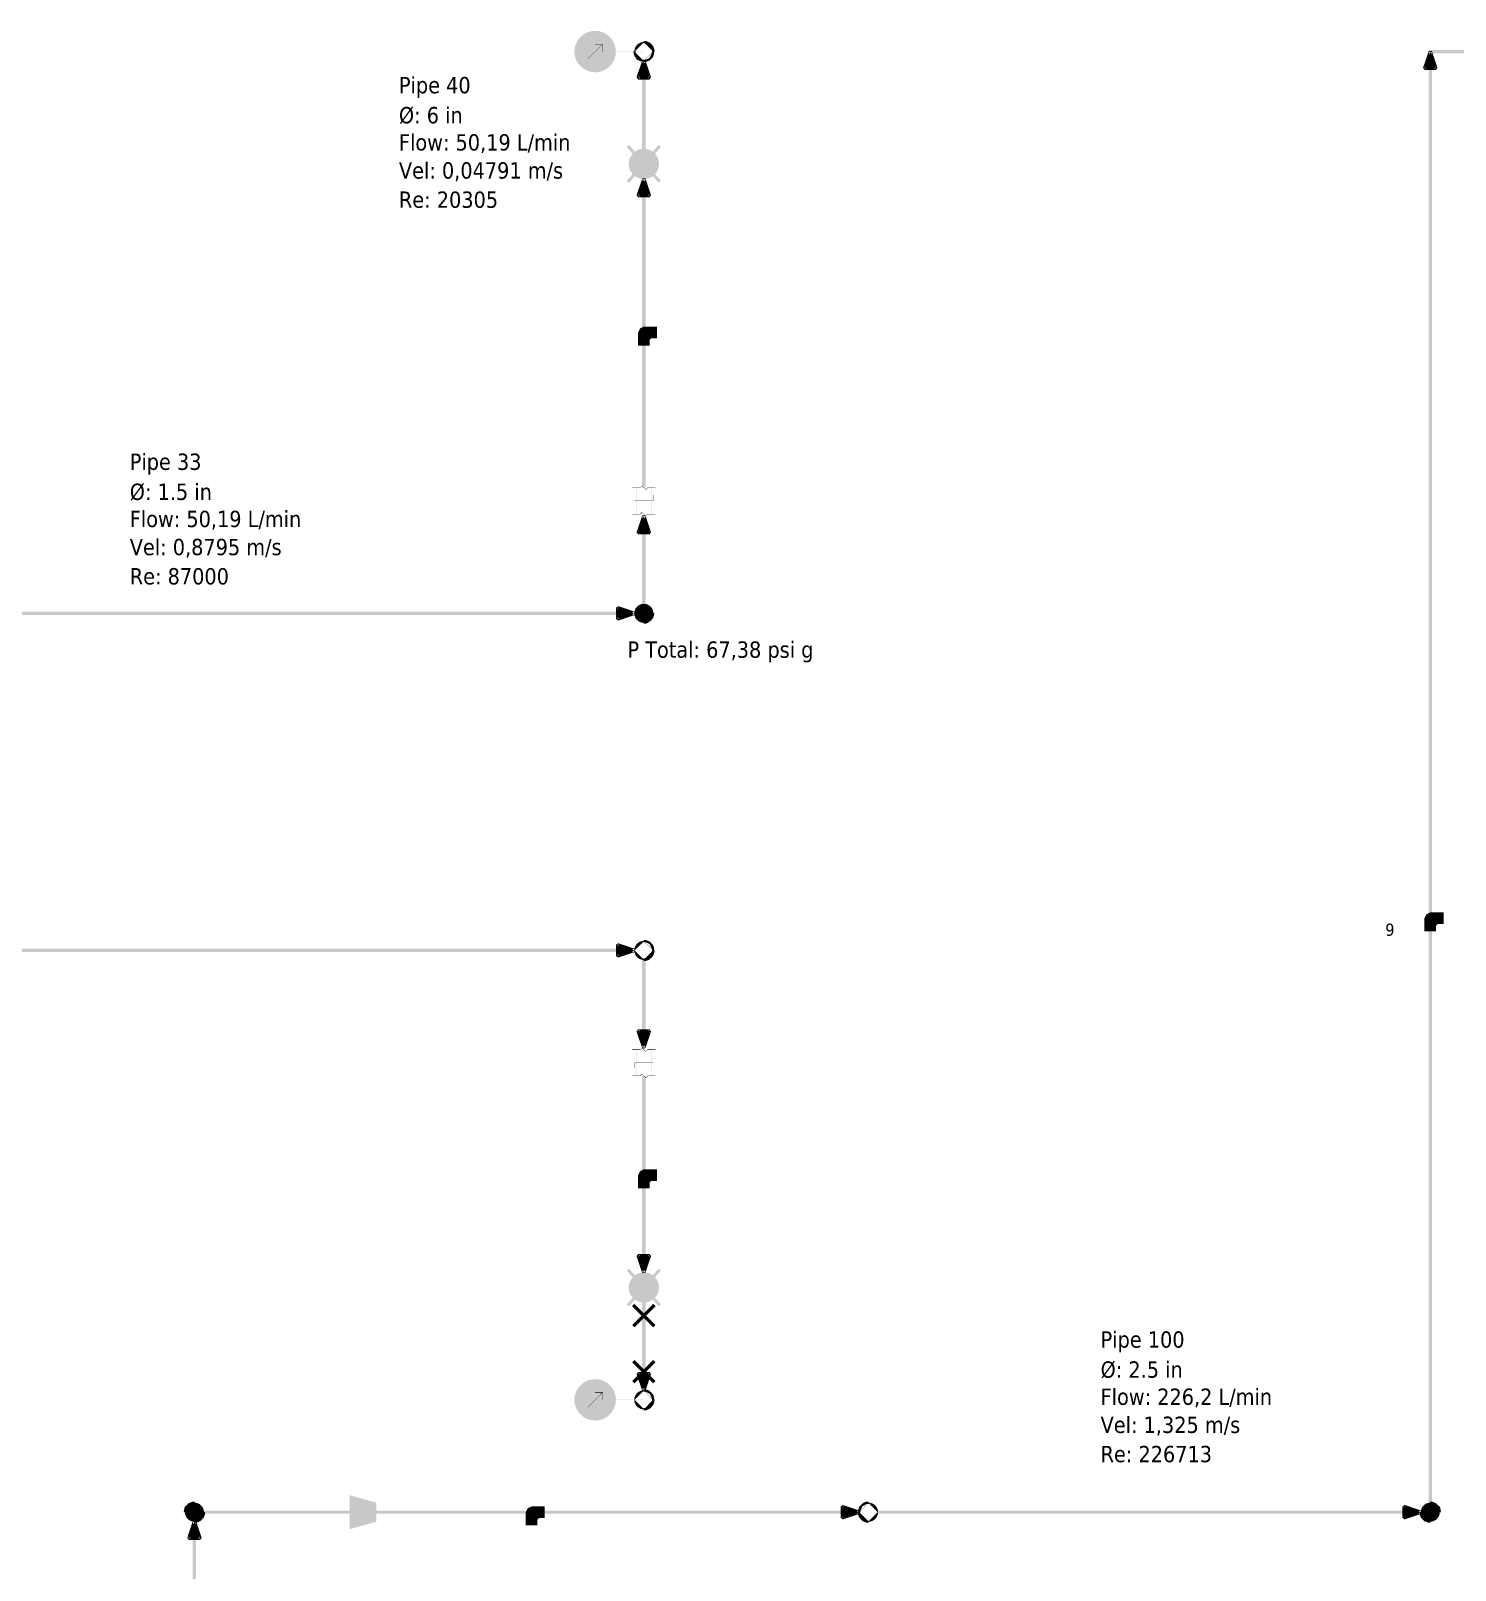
# Model space of a CAD drawing. Header units: inches. Extents: x 0.44 to 8.19, y 2.8 to 6.21.
# Drawn here: x 4.446 to 5.155, y 5.268 to 6.034 of the extents above; entities that cross this region are included whole.
import ezdxf

# ---------------------------------------------------------------- set-up
doc = ezdxf.new("R2010")
doc.units = ezdxf.units.IN
doc.header["$MEASUREMENT"] = 0
for name, color, linetype in [('PDF2_Geometry', 7, 'Continuous'), ('PDF2_Solid Fills', 7, 'Continuous'), ('PDF2_Text', 7, 'Continuous')]:
    doc.layers.add(name, color=color, linetype=linetype)
doc.styles.add('PDF Tahoma', font='tahoma.ttf')

msp = doc.modelspace()

# ---------------------------------------------------------------- hatches: boundary and pattern name
at = {"layer": 'PDF2_Solid Fills', "transparency": 33554687}
h = msp.add_hatch(color=256, dxfattribs=at)
h.paths.add_polyline_path([(4.73693, 6.02354, 0.415934), (4.72678, 6.03375)], flags=0)
h.paths.add_polyline_path([(4.72678, 6.03375, 0.415081), (4.71658, 6.02354)], flags=0)
h.paths.add_polyline_path([(4.71658, 6.02354, 0.413931), (4.72678, 6.0134)], flags=0)
h.paths.add_polyline_path([(4.72678, 6.0134, 0.414793), (4.73693, 6.02354)], flags=0)
h.paths.add_polyline_path([(4.72678, 6.01324, 0.414422), (4.73708, 6.02354)], flags=0)
h.paths.add_polyline_path([(4.71642, 6.02354, 0.413306), (4.72678, 6.01324)], flags=0)
h.paths.add_polyline_path([(4.72678, 6.0339, 0.412198), (4.71642, 6.02354)], flags=0)
h.paths.add_polyline_path([(4.73708, 6.02354, 0.413303), (4.72678, 6.0339)], flags=0)
at = {"layer": 'PDF2_Solid Fills', "true_color": 0xffffff, "transparency": 33554687}
for points in [[(4.73703, 6.02354, 0.41435), (4.72678, 6.03381), (4.72678, 6.03381, 0.416379), (4.71653, 6.02354), (4.71653, 6.02354, 0.414637), (4.72678, 6.01329), (4.72678, 6.01329, 0.412604)], [(4.73703, 5.35238, 0.4126), (4.72678, 5.36262), (4.72678, 5.36262, 0.414633), (4.71653, 5.35238), (4.71653, 5.35238, 0.416667), (4.72678, 5.34212), (4.72678, 5.34212, 0.414637)]]:
    msp.add_hatch(color=7, dxfattribs=at).paths.add_polyline_path(points)
at = {"layer": 'PDF2_Solid Fills', "transparency": 33554687}
for color, points in [(256, [(4.73058, 6.02724), (4.72308, 6.01981), (4.72304, 6.01969), (4.72293, 6.01986), (4.73042, 6.02735), (4.73053, 6.0274), (4.73063, 6.02729)]), (256, [(4.73053, 6.02724), (4.72667, 6.02724), (4.72667, 6.0274), (4.73058, 6.0274), (4.73058, 6.02724)]), (256, [(4.73042, 6.02354), (4.73042, 6.0274), (4.73058, 6.0274), (4.73058, 6.02349), (4.73042, 6.02349)]), (256, [(4.75103, 6.02349), (4.736, 6.02349), (4.736, 6.02365), (4.75108, 6.02365), (4.75108, 6.02349)]), (256, [(4.74539, 5.80642), (4.74735, 5.80642), (4.74735, 5.80626), (4.74533, 5.80626), (4.74533, 5.80642)]), (256, [(4.74914, 5.80626), (4.74718, 5.80626), (4.74718, 5.80642), (4.74924, 5.80642), (4.74924, 5.80626)]), (256, [(4.74735, 5.80638), (4.74735, 5.79324), (4.74718, 5.79324), (4.74718, 5.80642), (4.74735, 5.80642)]), (256, [(4.75011, 5.80724), (4.74914, 5.80626), (4.74903, 5.80638), (4.75006, 5.8074), (4.75022, 5.80729)]), (256, [(4.7519, 5.80533), (4.74994, 5.80729), (4.75006, 5.8074), (4.75011, 5.80735), (4.75201, 5.8055), (4.75206, 5.80544), (4.75196, 5.80528)]), (256, [(4.75293, 5.80632), (4.75201, 5.80533), (4.75196, 5.80528), (4.75185, 5.80544), (4.75288, 5.80647), (4.75299, 5.80638)]), (256, [(4.75472, 5.80626), (4.75276, 5.80626), (4.75276, 5.80642), (4.75483, 5.80642), (4.75483, 5.80626)]), (256, [(4.75467, 5.79329), (4.75467, 5.80642), (4.75483, 5.80642), (4.75483, 5.79324), (4.75467, 5.79324)]), (256, [(4.75472, 5.80642), (4.75667, 5.80642), (4.75667, 5.80626), (4.75467, 5.80626), (4.75467, 5.80642)]), (256, [(4.75558, 5.79981), (4.75558, 5.80274), (4.75575, 5.80274), (4.75575, 5.79975), (4.75558, 5.79975)]), (256, [(4.75564, 5.79975), (4.74625, 5.79975), (4.74625, 5.79992), (4.75575, 5.79992), (4.75575, 5.79975)]), (256, [(4.74908, 5.79335), (4.75, 5.79428), (4.75006, 5.79438), (4.75022, 5.79422), (4.75011, 5.79417), (4.74914, 5.79318), (4.74903, 5.79329)]), (256, [(4.75011, 5.79428), (4.75201, 5.79243), (4.75206, 5.79237), (4.75196, 5.79226), (4.7519, 5.79232), (4.75, 5.79417), (4.74994, 5.79422), (4.75006, 5.79438)]), (256, [(4.74539, 5.7934), (4.74735, 5.7934), (4.74735, 5.79324), (4.74533, 5.79324), (4.74533, 5.7934)]), (256, [(4.74729, 5.7934), (4.74924, 5.7934), (4.74924, 5.79324), (4.74718, 5.79324), (4.74718, 5.7934)]), (256, [(4.7519, 5.79243), (4.75288, 5.7934), (4.75299, 5.79329), (4.75196, 5.79226), (4.75185, 5.79237)]), (256, [(4.75288, 5.7934), (4.75483, 5.7934), (4.75483, 5.79324), (4.75276, 5.79324), (4.75276, 5.7934)]), (256, [(4.75472, 5.7934), (4.75667, 5.7934), (4.75667, 5.79324), (4.75467, 5.79324), (4.75467, 5.7934)]), (256, [(4.75564, 5.74392, 0.415028), (4.75103, 5.74854), (4.75103, 5.74854, 0.415922), (4.74636, 5.74392), (4.74636, 5.74392, 0.418048), (4.75103, 5.73926), (4.75103, 5.73926, 0.417143)]), (3, [(4.30821, 5.57693), (4.73876, 5.57693), (4.73876, 5.57525), (4.30735, 5.57525), (4.30735, 5.57693)]), (3, [(4.75185, 5.57146), (4.75185, 5.53515), (4.75017, 5.53515), (4.75017, 5.57226), (4.75185, 5.57226)]), (256, [(4.74729, 5.52658), (4.74533, 5.52658), (4.74533, 5.52681), (4.74735, 5.52681), (4.74735, 5.52658)]), (256, [(4.74914, 5.52658), (4.74718, 5.52658), (4.74718, 5.52681), (4.74924, 5.52681), (4.74924, 5.52658)]), (256, [(4.74735, 5.52669), (4.74735, 5.51357), (4.74718, 5.51357), (4.74718, 5.52681), (4.74735, 5.52681)]), (256, [(4.75011, 5.52756), (4.74914, 5.52658), (4.74903, 5.52669), (4.75006, 5.52772), (4.75022, 5.52761)]), (256, [(4.7519, 5.52572), (4.75, 5.52756), (4.74994, 5.52761), (4.75006, 5.52772), (4.75011, 5.52767), (4.75201, 5.52582), (4.75206, 5.52576), (4.75196, 5.52567)]), (256, [(4.75293, 5.52664), (4.75196, 5.52567), (4.75185, 5.52576), (4.75288, 5.52681), (4.75299, 5.52669)]), (256, [(4.75472, 5.52658), (4.75276, 5.52658), (4.75276, 5.52681), (4.75483, 5.52681), (4.75483, 5.52658)]), (256, [(4.75467, 5.51361), (4.75467, 5.52681), (4.75483, 5.52681), (4.75483, 5.51357), (4.75467, 5.51357)]), (256, [(4.75662, 5.52658), (4.75467, 5.52658), (4.75467, 5.52681), (4.75667, 5.52681), (4.75667, 5.52658)]), (256, [(4.74636, 5.52024), (4.75575, 5.52024), (4.75575, 5.52007), (4.74625, 5.52007), (4.74625, 5.52024)]), (256, [(4.74642, 5.52018), (4.74642, 5.51731), (4.74625, 5.51731), (4.74625, 5.52024), (4.74642, 5.52024)]), (256, [(4.74729, 5.51357), (4.74533, 5.51357), (4.74533, 5.51372), (4.74735, 5.51372), (4.74735, 5.51357)]), (256, [(4.74729, 5.51372), (4.74924, 5.51372), (4.74924, 5.51357), (4.74718, 5.51357), (4.74718, 5.51372)]), (256, [(4.74908, 5.51372), (4.75006, 5.51471), (4.75022, 5.5146), (4.75011, 5.51454), (4.74918, 5.51357), (4.74914, 5.51351), (4.74903, 5.51361)]), (256, [(4.75011, 5.51465), (4.75206, 5.51269), (4.75196, 5.51258), (4.74994, 5.5146), (4.75006, 5.51471)]), (3, [(4.75185, 5.51269), (4.75185, 5.42333), (4.75017, 5.42333), (4.75017, 5.51357), (4.75185, 5.51357)]), (256, [(4.7519, 5.51275), (4.75282, 5.51372), (4.75288, 5.51378), (4.75299, 5.51361), (4.75196, 5.51258), (4.75185, 5.51269)]), (256, [(4.75288, 5.51372), (4.75483, 5.51372), (4.75483, 5.51357), (4.75276, 5.51357), (4.75276, 5.51372)]), (256, [(4.75662, 5.51357), (4.75467, 5.51357), (4.75467, 5.51372), (4.75667, 5.51372), (4.75667, 5.51357)]), (1, [(4.7469, 5.39958), (4.75217, 5.39432), (4.75103, 5.39312), (4.74517, 5.39899), (4.74636, 5.40017)]), (1, [(4.74576, 5.39025), (4.75103, 5.39551), (4.75217, 5.39432), (4.7469, 5.38906), (4.74636, 5.38846), (4.74517, 5.38965)]), (1, [(4.75624, 5.39839), (4.75157, 5.39372), (4.75103, 5.39312), (4.74983, 5.39432), (4.7551, 5.39958), (4.75564, 5.40017), (4.75683, 5.39899)]), (1, [(4.7551, 5.38906), (4.74983, 5.39432), (4.75103, 5.39551), (4.75157, 5.39492), (4.75683, 5.38965), (4.75564, 5.38846)]), (1, [(4.7469, 5.37158), (4.75157, 5.36692), (4.75217, 5.36637), (4.75103, 5.36518), (4.74576, 5.37044), (4.74517, 5.37099), (4.74636, 5.37218)]), (1, [(4.75624, 5.37044), (4.75157, 5.36578), (4.75103, 5.36518), (4.74983, 5.36637), (4.75043, 5.36692), (4.7551, 5.37158), (4.75564, 5.37218), (4.75683, 5.37099)]), (1, [(4.74576, 5.36231), (4.75043, 5.36692), (4.75103, 5.36751), (4.75217, 5.36637), (4.7469, 5.36111), (4.74636, 5.36051), (4.74517, 5.36171)]), (1, [(4.7551, 5.36111), (4.74983, 5.36637), (4.75103, 5.36751), (4.75157, 5.36692), (4.75624, 5.36231), (4.75683, 5.36171), (4.75564, 5.36051)]), (256, [(4.53196, 5.29644, 0.408498), (4.52729, 5.30111), (4.52729, 5.30111, 0.414061), (4.52262, 5.29644), (4.52262, 5.29644, 0.419619), (4.52729, 5.29178), (4.52729, 5.29178, 0.414077)]), (256, [(5.14719, 5.29644, 0.412967), (5.14253, 5.30111), (5.14253, 5.30111, 0.409588), (5.13786, 5.29644), (5.13786, 5.29644, 0.415164), (5.14253, 5.29178), (5.14253, 5.29178, 0.418529)])]:
    msp.add_hatch(color=color, dxfattribs=at).paths.add_polyline_path(points)
h = msp.add_hatch(color=256, dxfattribs=at)
h.paths.add_polyline_path([(4.75558, 6.02354, 0.4136), (4.75103, 6.02815)], flags=0)
h.paths.add_polyline_path([(4.75103, 6.02815, 0.414547), (4.74642, 6.02354)], flags=0)
h.paths.add_polyline_path([(4.75103, 6.01899, 0.410432), (4.75558, 6.02354)], flags=0)
h.paths.add_polyline_path([(4.75103, 6.01882, 0.413598), (4.75575, 6.02354)], flags=0)
h.paths.add_polyline_path([(4.74625, 6.02354, 0.414469), (4.75103, 6.01882)], flags=0)
h.paths.add_polyline_path([(4.75103, 6.02832, 0.413163), (4.74625, 6.02354)], flags=0)
h = msp.add_hatch(color=256, dxfattribs=at)
h.paths.add_polyline_path([(4.75564, 6.02354, 0.417618), (4.75103, 6.02821)], flags=0)
h.paths.add_polyline_path([(4.75103, 6.02821, 0.41853), (4.74636, 6.02354)], flags=0)
h.paths.add_polyline_path([(4.74636, 6.02354, 0.412976), (4.75103, 6.01887)], flags=0)
h = msp.add_hatch(color=256, dxfattribs=at)
h.paths.add_polyline_path([(5.13894, 6.01546), (5.14176, 6.02382), (5.14333, 6.02382), (5.14611, 6.01546), (5.14535, 6.01432), (5.13975, 6.01432)], flags=0)
h.paths.add_polyline_path([(5.13975, 6.016), (5.14535, 6.016), (5.14535, 6.01519), (5.14453, 6.01492), (5.14176, 6.02328), (5.14253, 6.02354), (5.14333, 6.02328), (5.14051, 6.01492), (5.13975, 6.01519)], flags=0)
at = {"layer": 'PDF2_Solid Fills', "true_color": 0x008bff, "transparency": 33554687}
for points in [[(5.14253, 6.02442), (6.07747, 6.02442), (6.07747, 6.02274), (5.14171, 6.02274), (5.14171, 6.02442)], [(5.14171, 5.30111), (5.14171, 6.016), (5.14339, 6.016), (5.14339, 5.30024), (5.14171, 5.30024)], [(4.86751, 5.29725), (5.13032, 5.29725), (5.13032, 5.29563), (4.86669, 5.29563), (4.86669, 5.29725)]]:
    msp.add_hatch(color=150, dxfattribs=at).paths.add_polyline_path(points)
at = {"layer": 'PDF2_Solid Fills', "transparency": 33554687}
h = msp.add_hatch(color=256, dxfattribs=at)
h.paths.add_polyline_path([(4.74739, 6.01079), (4.75022, 6.01915), (4.75179, 6.01915), (4.75461, 6.01079), (4.75379, 6.00965), (4.74821, 6.00965)], flags=0)
h.paths.add_polyline_path([(4.74821, 6.01133), (4.75379, 6.01133), (4.75379, 6.01053), (4.75304, 6.01025), (4.75022, 6.01867), (4.75103, 6.01887), (4.75179, 6.01867), (4.74903, 6.01025), (4.74821, 6.01053)], flags=0)
at = {"layer": 'PDF2_Solid Fills', "true_color": 0x00ff0e, "transparency": 33554687}
msp.add_hatch(color=3, dxfattribs=at).paths.add_polyline_path([(4.75017, 5.9751), (4.75017, 6.01133), (4.75185, 6.01133), (4.75185, 5.97424), (4.75017, 5.97424)])
at = {"layer": 'PDF2_Solid Fills', "transparency": 33554687}
h = msp.add_hatch(color=256, dxfattribs=at)
h.paths.add_polyline_path([(4.74349, 5.95822), (4.74257, 5.95919), (4.74257, 5.95931), (4.7584, 5.977), (4.75851, 5.977), (4.75944, 5.97607), (4.75944, 5.97597), (4.7436, 5.95822)], flags=0)
h.paths.add_polyline_path([(4.74349, 5.95839), (4.75933, 5.97607), (4.75939, 5.97601), (4.75933, 5.97597), (4.7584, 5.97689), (4.75846, 5.97694), (4.75851, 5.97689), (4.74268, 5.95919), (4.74262, 5.95925), (4.74268, 5.95931), (4.7436, 5.95839), (4.74354, 5.95833)], flags=0)
h = msp.add_hatch(color=256, dxfattribs=at)
h.paths.add_polyline_path([(4.75933, 5.95919), (4.74349, 5.97689), (4.74354, 5.97694), (4.7436, 5.97689), (4.74268, 5.97597), (4.74262, 5.97601), (4.74268, 5.97607), (4.75851, 5.95839), (4.75846, 5.95833), (4.7584, 5.95839), (4.75933, 5.95931), (4.75939, 5.95925)], flags=0)
h.paths.add_polyline_path([(4.75944, 5.95919), (4.75851, 5.95828), (4.7584, 5.95828), (4.74257, 5.97597), (4.74257, 5.97607), (4.74349, 5.977), (4.7436, 5.977), (4.75944, 5.95931)], flags=0)
at = {"layer": 'PDF2_Solid Fills', "true_color": 0x404040, "transparency": 33554687}
for points in [[(4.74354, 5.95833), (4.74262, 5.95925), (4.75846, 5.97694), (4.75939, 5.97601)], [(4.75939, 5.95925), (4.74354, 5.97694), (4.74262, 5.97601), (4.75846, 5.95833)], [(4.75846, 5.41764), (4.75939, 5.41667), (4.74354, 5.39899), (4.74262, 5.3999)], [(4.74262, 5.41667), (4.75846, 5.39899), (4.75939, 5.3999), (4.74354, 5.41764)]]:
    msp.add_hatch(color=250, dxfattribs=at).paths.add_polyline_path(points)
at = {"layer": 'PDF2_Solid Fills', "transparency": 33554687}
h = msp.add_hatch(color=256, dxfattribs=at)
h.paths.add_polyline_path([(4.75836, 5.96761, 0.417842), (4.75103, 5.97499)], flags=0)
h.paths.add_polyline_path([(4.75103, 5.97499, 0.419483), (4.74365, 5.96761)], flags=0)
h.paths.add_polyline_path([(4.74365, 5.96761, 0.416662), (4.75103, 5.96024)], flags=0)
h.paths.add_polyline_path([(4.75103, 5.96024, 0.415013), (4.75836, 5.96761)], flags=0)
h.paths.add_polyline_path([(4.75103, 5.96007, 0.410218), (4.75857, 5.96761)], flags=0)
h.paths.add_polyline_path([(4.74349, 5.96761, 0.412981), (4.75103, 5.96007)], flags=0)
h.paths.add_polyline_path([(4.75103, 5.97515, 0.415739), (4.74349, 5.96761)], flags=0)
h.paths.add_polyline_path([(4.75857, 5.96761, 0.412981), (4.75103, 5.97515)], flags=0)
at = {"layer": 'PDF2_Solid Fills', "true_color": 0xe6e6e6, "transparency": 33554687}
for points in [[(4.75846, 5.96761, 0.411997), (4.75103, 5.9751), (4.75103, 5.9751, 0.41326), (4.74354, 5.96761), (4.74354, 5.96761, 0.414794), (4.75103, 5.96018), (4.75103, 5.96018, 0.413549)], [(4.75846, 5.40831, 0.413168), (4.75103, 5.41575), (4.75103, 5.41575, 0.414418), (4.74354, 5.40831), (4.74354, 5.40831, 0.41256), (4.75103, 5.40082), (4.75103, 5.40082, 0.411294)]]:
    msp.add_hatch(color=254, dxfattribs=at).paths.add_polyline_path(points)
at = {"layer": 'PDF2_Solid Fills', "transparency": 33554687}
h = msp.add_hatch(color=256, dxfattribs=at)
h.paths.add_polyline_path([(4.74739, 5.95204), (4.75022, 5.96044), (4.75179, 5.96044), (4.75461, 5.95204), (4.75379, 5.95096), (4.74821, 5.95096)], flags=0)
h.paths.add_polyline_path([(4.74821, 5.95264), (4.75379, 5.95264), (4.75379, 5.95176), (4.75304, 5.9515), (4.75022, 5.9599), (4.75103, 5.96018), (4.75179, 5.9599), (4.74903, 5.9515), (4.74821, 5.95176)], flags=0)
at = {"layer": 'PDF2_Solid Fills', "true_color": 0x00fe14, "transparency": 33554687}
msp.add_hatch(color=3, dxfattribs=at).paths.add_polyline_path([(4.75017, 5.80729), (4.75017, 5.95264), (4.75185, 5.95264), (4.75185, 5.80647), (4.75017, 5.80647)])
h = msp.add_hatch(color=3, dxfattribs=at)
h.paths.add_polyline_path([(4.7481, 5.87722), (4.7481, 5.88374), (4.74815, 5.88379), (4.74908, 5.88564), (4.74914, 5.88569), (4.75097, 5.88661), (4.75754, 5.88661), (4.7576, 5.88656), (4.7576, 5.88092), (4.75754, 5.88086), (4.75472, 5.88086), (4.75472, 5.88092), (4.75478, 5.88086), (4.75385, 5.87993), (4.75379, 5.87999), (4.7539, 5.87999), (4.7539, 5.87722), (4.75379, 5.87711), (4.74821, 5.87711), (4.74815, 5.87722)], flags=0)
h.paths.add_polyline_path([(4.74821, 5.87728), (4.75379, 5.87728), (4.75379, 5.87722), (4.75375, 5.87722), (4.75375, 5.88004), (4.75472, 5.88103), (4.75754, 5.88103), (4.75754, 5.88092), (4.75743, 5.88092), (4.75743, 5.8865), (4.75754, 5.8865), (4.75754, 5.88644), (4.75103, 5.88644), (4.75103, 5.8865), (4.75103, 5.88644), (4.74918, 5.88553), (4.74914, 5.88558), (4.74924, 5.88558), (4.74826, 5.88368), (4.74821, 5.88374), (4.74832, 5.88374), (4.74832, 5.87722), (4.74821, 5.87722)], flags=0)
at = {"layer": 'PDF2_Solid Fills', "true_color": 0xc0c0c0, "transparency": 33554687}
for points in [[(4.74821, 5.87722), (4.74821, 5.88374), (4.74914, 5.88558), (4.75103, 5.8865), (4.75754, 5.8865), (4.75754, 5.88092), (4.75472, 5.88092), (4.75379, 5.87999), (4.75379, 5.87722)], [(5.13975, 5.58561), (5.13975, 5.59212), (5.14068, 5.59403), (5.14253, 5.59494), (5.14908, 5.59494), (5.14908, 5.58936), (5.14626, 5.58936), (5.14535, 5.58843), (5.14535, 5.58561)], [(4.74821, 5.45768), (4.74821, 5.46425), (4.74914, 5.4661), (4.75103, 5.46701), (4.75754, 5.46701), (4.75754, 5.46143), (4.75472, 5.46143), (4.75379, 5.4605), (4.75379, 5.45768)], [(4.60465, 5.30485), (4.60465, 5.28803), (4.61768, 5.29178), (4.61768, 5.30111)], [(4.69228, 5.28993), (4.69228, 5.29644), (4.69319, 5.29829), (4.6951, 5.29921), (4.70161, 5.29921), (4.70161, 5.29363), (4.69878, 5.29363), (4.69786, 5.29269), (4.69786, 5.28993)]]:
    msp.add_hatch(color=9, dxfattribs=at).paths.add_polyline_path(points)
at = {"layer": 'PDF2_Solid Fills', "transparency": 33554687}
h = msp.add_hatch(color=256, dxfattribs=at)
h.paths.add_polyline_path([(4.74739, 5.78424), (4.75022, 5.79264), (4.75179, 5.79264), (4.75461, 5.78424), (4.75379, 5.78315), (4.74821, 5.78315)], flags=0)
h.paths.add_polyline_path([(4.74821, 5.78483), (4.75379, 5.78483), (4.75379, 5.78396), (4.75304, 5.78375), (4.75022, 5.7921), (4.75103, 5.79237), (4.75179, 5.7921), (4.74903, 5.78375), (4.74821, 5.78396)], flags=0)
at = {"layer": 'PDF2_Solid Fills', "true_color": 0x00fe54, "transparency": 33554687}
for points in [[(4.75017, 5.74854), (4.75017, 5.78483), (4.75185, 5.78483), (4.75185, 5.74772), (4.75017, 5.74772)], [(4.30821, 5.74474), (4.73876, 5.74474), (4.73876, 5.74306), (4.30735, 5.74306), (4.30735, 5.74474)]]:
    msp.add_hatch(color=100, dxfattribs=at).paths.add_polyline_path(points)
at = {"layer": 'PDF2_Solid Fills', "transparency": 33554687}
h = msp.add_hatch(color=256, dxfattribs=at)
h.paths.add_polyline_path([(4.75558, 5.74392, 0.410951), (4.75103, 5.74849)], flags=0)
h.paths.add_polyline_path([(4.75103, 5.74849, 0.41188), (4.74642, 5.74392)], flags=0)
h.paths.add_polyline_path([(4.74642, 5.74392, 0.413417), (4.75103, 5.73931)], flags=0)
h.paths.add_polyline_path([(4.75103, 5.73915, 0.416147), (4.75575, 5.74392)], flags=0)
h.paths.add_polyline_path([(4.74625, 5.74392, 0.417036), (4.75103, 5.73915)], flags=0)
h.paths.add_polyline_path([(4.75103, 5.74864, 0.415568), (4.74625, 5.74392)], flags=0)
h.paths.add_polyline_path([(4.75575, 5.74392, 0.414701), (4.75103, 5.74864)], flags=0)
h = msp.add_hatch(color=256, dxfattribs=at)
h.paths.add_polyline_path([(4.73822, 5.7475), (4.74658, 5.74468), (4.74658, 5.74311), (4.73822, 5.74029), (4.73714, 5.7411), (4.73714, 5.74669)], flags=0)
h.paths.add_polyline_path([(4.73876, 5.74669), (4.73876, 5.7411), (4.73796, 5.7411), (4.73768, 5.74192), (4.7461, 5.74468), (4.74636, 5.74392), (4.7461, 5.74311), (4.73768, 5.74593), (4.73796, 5.74669)], flags=0)
at = {"layer": 'PDF2_Solid Fills', "true_color": 0x008bff, "transparency": 33554687}
h = msp.add_hatch(color=150, dxfattribs=at)
h.paths.add_polyline_path([(5.13965, 5.58561), (5.13965, 5.59218), (5.14062, 5.59403), (5.14062, 5.59407), (5.14253, 5.595), (5.14253, 5.59506), (5.14908, 5.59506), (5.14914, 5.59494), (5.14914, 5.58936), (5.14908, 5.58925), (5.14626, 5.58925), (5.14626, 5.58936), (5.14632, 5.58931), (5.1454, 5.58838), (5.14535, 5.58843), (5.1454, 5.58843), (5.1454, 5.58561), (5.14535, 5.58556), (5.13975, 5.58556)], flags=0)
h.paths.add_polyline_path([(5.13975, 5.58572), (5.14535, 5.58572), (5.14535, 5.58561), (5.14524, 5.58561), (5.14524, 5.58843), (5.14621, 5.58942), (5.14908, 5.58942), (5.14908, 5.58936), (5.14899, 5.58936), (5.14899, 5.59494), (5.14908, 5.59494), (5.14908, 5.59483), (5.14253, 5.59483), (5.14253, 5.59494), (5.14258, 5.59489), (5.14074, 5.59392), (5.14068, 5.59403), (5.14074, 5.59397), (5.13981, 5.59212), (5.13975, 5.59212), (5.13981, 5.59212), (5.13981, 5.58561), (5.13975, 5.58561)], flags=0)
at = {"layer": 'PDF2_Solid Fills', "transparency": 33554687}
h = msp.add_hatch(color=256, dxfattribs=at)
h.paths.add_polyline_path([(4.73822, 5.57969), (4.74658, 5.57688), (4.74658, 5.57531), (4.73822, 5.57254), (4.73714, 5.57329), (4.73714, 5.57889)], flags=0)
h.paths.add_polyline_path([(4.73876, 5.57889), (4.73876, 5.57329), (4.73796, 5.57329), (4.73768, 5.57411), (4.7461, 5.57688), (4.74636, 5.57611), (4.7461, 5.57531), (4.73768, 5.57812), (4.73796, 5.57889)], flags=0)
h = msp.add_hatch(color=256, dxfattribs=at)
h.paths.add_polyline_path([(4.75558, 5.57611, 0.410951), (4.75103, 5.58068)], flags=0)
h.paths.add_polyline_path([(4.75103, 5.58068, 0.41188), (4.74642, 5.57611)], flags=0)
h.paths.add_polyline_path([(4.74642, 5.57611, 0.413417), (4.75103, 5.5715)], flags=0)
h.paths.add_polyline_path([(4.74625, 5.57611, 0.412674), (4.75103, 5.57135)], flags=0)
h.paths.add_polyline_path([(4.75103, 5.58083, 0.415559), (4.74625, 5.57611)], flags=0)
h.paths.add_polyline_path([(4.75575, 5.57611, 0.414692), (4.75103, 5.58083)], flags=0)
h = msp.add_hatch(color=256, dxfattribs=at)
h.paths.add_polyline_path([(4.75103, 5.58078, 0.414088), (4.74636, 5.57611)], flags=0)
h.paths.add_polyline_path([(4.74636, 5.57611, 0.418048), (4.75103, 5.57146)], flags=0)
h.paths.add_polyline_path([(4.75103, 5.57146, 0.417144), (4.75564, 5.57611)], flags=0)
h = msp.add_hatch(color=256, dxfattribs=at)
h.paths.add_polyline_path([(4.75461, 5.53575), (4.75179, 5.52735), (4.75022, 5.52735), (4.74739, 5.53575), (4.74821, 5.53683), (4.75379, 5.53683)], flags=0)
h.paths.add_polyline_path([(4.75379, 5.53515), (4.74821, 5.53515), (4.74821, 5.53603), (4.74903, 5.53629), (4.75179, 5.52789), (4.75103, 5.52761), (4.75022, 5.52789), (4.75304, 5.53629), (4.75379, 5.53603)], flags=0)
h = msp.add_hatch(color=3, dxfattribs=at)
h.paths.add_polyline_path([(4.7481, 5.45768), (4.7481, 5.46425), (4.74815, 5.46425), (4.74908, 5.46614), (4.74914, 5.46614), (4.75097, 5.46712), (4.75754, 5.46712), (4.7576, 5.46701), (4.7576, 5.46143), (4.75754, 5.46137), (4.75472, 5.46137), (4.75472, 5.46143), (4.75478, 5.46137), (4.75385, 5.46044), (4.75379, 5.4605), (4.7539, 5.4605), (4.7539, 5.45774), (4.75379, 5.45763), (4.74821, 5.45763), (4.74815, 5.45774)], flags=0)
h.paths.add_polyline_path([(4.74821, 5.45779), (4.75379, 5.45779), (4.75379, 5.45768), (4.75375, 5.45768), (4.75375, 5.46056), (4.75472, 5.46153), (4.75754, 5.46153), (4.75754, 5.46143), (4.75743, 5.46143), (4.75743, 5.46701), (4.75754, 5.46701), (4.75754, 5.46696), (4.75103, 5.46696), (4.75103, 5.46701), (4.75103, 5.46696), (4.74918, 5.46604), (4.74914, 5.4661), (4.74924, 5.46604), (4.74826, 5.46419), (4.74821, 5.46425), (4.74832, 5.46425), (4.74832, 5.45768), (4.74821, 5.45768)], flags=0)
h = msp.add_hatch(color=256, dxfattribs=at)
h.paths.add_polyline_path([(4.75461, 5.42389), (4.75179, 5.41547), (4.75022, 5.41547), (4.74739, 5.42389), (4.74821, 5.42497), (4.75379, 5.42497)], flags=0)
h.paths.add_polyline_path([(4.75379, 5.42333), (4.74821, 5.42333), (4.74821, 5.42415), (4.74903, 5.42443), (4.75179, 5.41601), (4.75103, 5.41575), (4.75022, 5.41601), (4.75304, 5.42443), (4.75379, 5.42415)], flags=0)
h = msp.add_hatch(color=256, dxfattribs=at)
h.paths.add_polyline_path([(4.75851, 5.41769), (4.75944, 5.41678), (4.75944, 5.41661), (4.7436, 5.39893), (4.74349, 5.39893), (4.74257, 5.39985), (4.74257, 5.39996), (4.7584, 5.41769)], flags=0)
h.paths.add_polyline_path([(4.75851, 5.41758), (4.74268, 5.39985), (4.74262, 5.3999), (4.74268, 5.39996), (4.7436, 5.39903), (4.74354, 5.39899), (4.74349, 5.39903), (4.75933, 5.41672), (4.75939, 5.41667), (4.75933, 5.41661), (4.7584, 5.41758), (4.75846, 5.41764)], flags=0)
h = msp.add_hatch(color=256, dxfattribs=at)
h.paths.add_polyline_path([(4.74268, 5.41672), (4.75851, 5.39903), (4.75846, 5.39899), (4.7584, 5.39903), (4.75933, 5.39996), (4.75939, 5.3999), (4.75933, 5.39985), (4.74349, 5.41758), (4.74354, 5.41764), (4.7436, 5.41758), (4.74268, 5.41661), (4.74262, 5.41667)], flags=0)
h.paths.add_polyline_path([(4.74257, 5.41672), (4.74349, 5.41769), (4.7436, 5.41769), (4.75944, 5.39996), (4.75944, 5.39985), (4.75851, 5.39893), (4.7584, 5.39893), (4.74257, 5.41661)], flags=0)
h = msp.add_hatch(color=256, dxfattribs=at)
h.paths.add_polyline_path([(4.75836, 5.40831, 0.414623), (4.75103, 5.41569)], flags=0)
h.paths.add_polyline_path([(4.75103, 5.41569, 0.416275), (4.74365, 5.40831)], flags=0)
h.paths.add_polyline_path([(4.74365, 5.40831, 0.416668), (4.75103, 5.40093)], flags=0)
h.paths.add_polyline_path([(4.75103, 5.40093, 0.415019), (4.75836, 5.40831)], flags=0)
h.paths.add_polyline_path([(4.75103, 5.40076, 0.412285), (4.75857, 5.40831)], flags=0)
h.paths.add_polyline_path([(4.74349, 5.40831, 0.415044), (4.75103, 5.40076)], flags=0)
h.paths.add_polyline_path([(4.75103, 5.41585, 0.412992), (4.74349, 5.40831)], flags=0)
h.paths.add_polyline_path([(4.75857, 5.40831, 0.410228), (4.75103, 5.41585)], flags=0)
at = {"layer": 'PDF2_Solid Fills', "true_color": 0x808080, "transparency": 33554687}
for points in [[(4.75185, 5.40082), (4.75185, 5.35618), (4.75017, 5.35618), (4.75017, 5.40169), (4.75185, 5.40169)], [(4.73058, 5.35601), (4.72308, 5.34858), (4.72304, 5.34853), (4.72293, 5.34864), (4.72299, 5.34868), (4.73042, 5.35618), (4.73053, 5.35622), (4.73063, 5.35613)], [(4.73053, 5.35601), (4.72667, 5.35601), (4.72667, 5.35618), (4.73058, 5.35618), (4.73058, 5.35601)], [(4.73042, 5.35238), (4.73042, 5.35618), (4.73058, 5.35618), (4.73058, 5.35226), (4.73042, 5.35226)], [(4.75103, 5.35226), (4.736, 5.35226), (4.736, 5.35243), (4.75108, 5.35243), (4.75108, 5.35226)]]:
    msp.add_hatch(color=8, dxfattribs=at).paths.add_polyline_path(points)
h = msp.add_hatch(color=8, dxfattribs=at)
h.paths.add_polyline_path([(4.75461, 5.36518), (4.75179, 5.35678), (4.75022, 5.35678), (4.74739, 5.36518), (4.74821, 5.36626), (4.75379, 5.36626)], flags=0)
h.paths.add_polyline_path([(4.75379, 5.36458), (4.74821, 5.36458), (4.74821, 5.3654), (4.74903, 5.36567), (4.75179, 5.35732), (4.75103, 5.35704), (4.75022, 5.35732), (4.75304, 5.36567), (4.75379, 5.3654)], flags=0)
h = msp.add_hatch(color=8, dxfattribs=at)
h.paths.add_polyline_path([(4.73693, 5.35238, 0.416554), (4.72678, 5.36253)], flags=0)
h.paths.add_polyline_path([(4.72678, 5.36253, 0.415693), (4.71658, 5.35238)], flags=0)
h.paths.add_polyline_path([(4.71658, 5.35238, 0.414851), (4.72678, 5.34218)], flags=0)
h.paths.add_polyline_path([(4.72678, 5.34218, 0.415705), (4.73693, 5.35238)], flags=0)
h.paths.add_polyline_path([(4.72678, 5.34201, 0.413306), (4.73708, 5.35238)], flags=0)
h.paths.add_polyline_path([(4.71642, 5.35238, 0.412201), (4.72678, 5.34201)], flags=0)
h.paths.add_polyline_path([(4.72678, 5.36268, 0.413306), (4.71642, 5.35238)], flags=0)
h.paths.add_polyline_path([(4.73708, 5.35238, 0.414422), (4.72678, 5.36268)], flags=0)
h = msp.add_hatch(color=8, dxfattribs=at)
h.paths.add_polyline_path([(4.75558, 5.35238, 0.416144), (4.75103, 5.35693)], flags=0)
h.paths.add_polyline_path([(4.75103, 5.35693, 0.417041), (4.74642, 5.35238)], flags=0)
h.paths.add_polyline_path([(4.74642, 5.35238, 0.413416), (4.75103, 5.34776)], flags=0)
h.paths.add_polyline_path([(4.74625, 5.35238, 0.412074), (4.75103, 5.3476)], flags=0)
h.paths.add_polyline_path([(4.75103, 5.3571, 0.415568), (4.74625, 5.35238)], flags=0)
h.paths.add_polyline_path([(4.75575, 5.35238, 0.414701), (4.75103, 5.3571)], flags=0)
at = {"layer": 'PDF2_Solid Fills', "true_color": 0xc0c0c0, "transparency": 33554687}
h = msp.add_hatch(color=9, dxfattribs=at)
h.paths.add_polyline_path([(4.75103, 5.35704, 0.414072), (4.74636, 5.35238)], flags=0)
h.paths.add_polyline_path([(4.74636, 5.35238, 0.417422), (4.75103, 5.34771)], flags=0)
h.paths.add_polyline_path([(4.75103, 5.34771, 0.416505), (4.75564, 5.35238)], flags=0)
at = {"layer": 'PDF2_Solid Fills', "true_color": 0x0038ff, "transparency": 33554687}
h = msp.add_hatch(color=160, dxfattribs=at)
h.paths.add_polyline_path([(4.60471, 5.30485), (4.60471, 5.28803), (4.60465, 5.28803), (4.6046, 5.28814), (4.61768, 5.29183), (4.61768, 5.29178), (4.61762, 5.29178), (4.61762, 5.30111), (4.61768, 5.30111), (4.61768, 5.301), (4.6046, 5.30474), (4.60465, 5.30485)], flags=0)
h.paths.add_polyline_path([(4.60465, 5.3049), (4.61774, 5.30117), (4.61778, 5.30111), (4.61778, 5.29178), (4.61774, 5.29167), (4.60465, 5.28797), (4.60454, 5.28803), (4.60454, 5.30485)], flags=0)
at = {"layer": 'PDF2_Solid Fills', "transparency": 33554687}
h = msp.add_hatch(color=256, dxfattribs=at)
h.paths.add_polyline_path([(4.53185, 5.29644, 0.418456), (4.52729, 5.301)], flags=0)
h.paths.add_polyline_path([(4.52729, 5.301, 0.417014), (4.52268, 5.29644)], flags=0)
h.paths.add_polyline_path([(4.52268, 5.29644, 0.415639), (4.52729, 5.29183)], flags=0)
h.paths.add_polyline_path([(4.52729, 5.29183, 0.41703), (4.53185, 5.29644)], flags=0)
h.paths.add_polyline_path([(4.52251, 5.29644, 0.409865), (4.52729, 5.29167)], flags=0)
h.paths.add_polyline_path([(4.53201, 5.29644, 0.412521), (4.52729, 5.30117)], flags=0)
at = {"layer": 'PDF2_Solid Fills', "true_color": 0x0038ff, "transparency": 33554687}
msp.add_hatch(color=160, dxfattribs=at).paths.add_polyline_path([(4.53196, 5.29725), (4.85064, 5.29725), (4.85064, 5.29563), (4.53108, 5.29563), (4.53108, 5.29725)])
h = msp.add_hatch(color=160, dxfattribs=at)
h.paths.add_polyline_path([(4.69222, 5.28993), (4.69222, 5.2965), (4.69314, 5.29833), (4.69319, 5.29839), (4.69504, 5.29932), (4.70161, 5.29932), (4.70171, 5.29926), (4.70171, 5.29363), (4.70161, 5.29357), (4.69878, 5.29357), (4.69878, 5.29363), (4.69889, 5.29357), (4.69792, 5.29264), (4.69786, 5.29269), (4.69797, 5.29269), (4.69797, 5.28993), (4.69786, 5.28982), (4.69228, 5.28982)], flags=0)
h.paths.add_polyline_path([(4.69228, 5.28999), (4.69786, 5.28999), (4.69786, 5.28993), (4.69781, 5.28993), (4.69781, 5.29275), (4.69878, 5.29372), (4.70161, 5.29372), (4.70161, 5.29363), (4.7015, 5.29363), (4.7015, 5.29921), (4.70161, 5.29921), (4.70161, 5.29915), (4.6951, 5.29915), (4.6951, 5.29921), (4.6951, 5.29915), (4.69325, 5.29824), (4.69319, 5.29829), (4.69331, 5.29829), (4.69233, 5.29639), (4.69228, 5.29644), (4.69239, 5.29644), (4.69239, 5.28993), (4.69228, 5.28993)], flags=0)
at = {"layer": 'PDF2_Solid Fills', "transparency": 33554687}
h = msp.add_hatch(color=256, dxfattribs=at)
h.paths.add_polyline_path([(4.8501, 5.30003), (4.85846, 5.29719), (4.85846, 5.29563), (4.8501, 5.29286), (4.84901, 5.29363), (4.84901, 5.29921)], flags=0)
h.paths.add_polyline_path([(4.85064, 5.29921), (4.85064, 5.29363), (4.84983, 5.29363), (4.84956, 5.29443), (4.85796, 5.29719), (4.85824, 5.29644), (4.85796, 5.29563), (4.84956, 5.29844), (4.84983, 5.29921)], flags=0)
h = msp.add_hatch(color=256, dxfattribs=at)
h.paths.add_polyline_path([(4.86746, 5.29644, 0.417013), (4.86285, 5.301)], flags=0)
h.paths.add_polyline_path([(4.86285, 5.301, 0.415006), (4.85829, 5.29644)], flags=0)
h.paths.add_polyline_path([(4.85829, 5.29644, 0.413589), (4.86285, 5.29183)], flags=0)
h.paths.add_polyline_path([(4.86285, 5.29183, 0.415639), (4.86746, 5.29644)], flags=0)
h.paths.add_polyline_path([(4.86285, 5.29167, 0.413163), (4.86762, 5.29644)], flags=0)
h.paths.add_polyline_path([(4.86285, 5.30117, 0.412522), (4.85813, 5.29644)], flags=0)
h.paths.add_polyline_path([(4.86762, 5.29644, 0.414471), (4.86285, 5.30117)], flags=0)
h = msp.add_hatch(color=256, dxfattribs=at)
h.paths.add_polyline_path([(4.86751, 5.29644, 0.412967), (4.86285, 5.30111)], flags=0)
h.paths.add_polyline_path([(4.85824, 5.29644, 0.417616), (4.86285, 5.29178)], flags=0)
h.paths.add_polyline_path([(4.86285, 5.29178, 0.418529), (4.86751, 5.29644)], flags=0)
h = msp.add_hatch(color=256, dxfattribs=at)
h.paths.add_polyline_path([(5.12978, 5.30003), (5.13813, 5.29719), (5.13813, 5.29563), (5.12978, 5.29286), (5.12864, 5.29363), (5.12864, 5.29921)], flags=0)
h.paths.add_polyline_path([(5.13032, 5.29921), (5.13032, 5.29363), (5.1295, 5.29363), (5.12924, 5.29443), (5.13758, 5.29719), (5.13786, 5.29644), (5.13758, 5.29563), (5.12924, 5.29844), (5.1295, 5.29921)], flags=0)
h = msp.add_hatch(color=256, dxfattribs=at)
h.paths.add_polyline_path([(5.14714, 5.29644, 0.415908), (5.14253, 5.301)], flags=0)
h.paths.add_polyline_path([(5.14253, 5.301, 0.419572), (5.13797, 5.29644)], flags=0)
h.paths.add_polyline_path([(5.14253, 5.29183, 0.414537), (5.14714, 5.29644)], flags=0)
h.paths.add_polyline_path([(5.14253, 5.29167, 0.40938), (5.14729, 5.29644)], flags=0)
h.paths.add_polyline_path([(5.14253, 5.30117, 0.413599), (5.13781, 5.29644)], flags=0)
h = msp.add_hatch(color=256, dxfattribs=at)
h.paths.add_polyline_path([(4.52371, 5.28364), (4.52647, 5.29204), (4.52806, 5.29204), (4.53087, 5.28364), (4.53006, 5.28256), (4.52447, 5.28256)], flags=0)
h.paths.add_polyline_path([(4.52447, 5.28424), (4.53006, 5.28424), (4.53006, 5.28336), (4.52929, 5.2831), (4.52647, 5.2915), (4.52729, 5.29178), (4.52806, 5.2915), (4.52528, 5.2831), (4.52447, 5.28336)], flags=0)
at = {"layer": 'PDF2_Solid Fills', "true_color": 0x2000ff, "transparency": 33554687}
msp.add_hatch(color=180, dxfattribs=at).paths.add_polyline_path([(4.52642, 5.13797), (4.52642, 5.28424), (4.5281, 5.28424), (4.5281, 5.1371), (4.52642, 5.1371)])

# ---------------------------------------------------------------- linework, layer by layer
at = {"layer": 'PDF2_Geometry', "lineweight": 35, "transparency": 33554687}
for points in [[(4.75103, 6.02832), (4.75364, 6.02832), (4.75575, 6.02615), (4.75575, 6.02354)], [(4.74642, 6.02354), (4.74642, 6.02106), (4.74849, 6.01899), (4.75103, 6.01899)], [(4.75103, 6.01887), (4.75358, 6.01887), (4.75564, 6.021), (4.75564, 6.02354)], [(4.75103, 5.73931), (4.75353, 5.73931), (4.75558, 5.74137), (4.75558, 5.74392)], [(4.75564, 5.57611), (4.75564, 5.57867), (4.75358, 5.58078), (4.75103, 5.58078)], [(4.75103, 5.5715), (4.75353, 5.5715), (4.75558, 5.57357), (4.75558, 5.57611)], [(4.75575, 5.57611), (4.75575, 5.57351), (4.75364, 5.57135), (4.75103, 5.57135)], [(4.75564, 5.35238), (4.75564, 5.35493), (4.75358, 5.35704), (4.75103, 5.35704)], [(4.75103, 5.34776), (4.75353, 5.34776), (4.75558, 5.34983), (4.75558, 5.35238)], [(4.75575, 5.35238), (4.75575, 5.34978), (4.75364, 5.3476), (4.75103, 5.3476)], [(4.52251, 5.29644), (4.52251, 5.29904), (4.52468, 5.30117), (4.52729, 5.30117)], [(4.53201, 5.29644), (4.53201, 5.29383), (4.52989, 5.29167), (4.52729, 5.29167)], [(4.86285, 5.29167), (4.86025, 5.29167), (4.85813, 5.29383), (4.85813, 5.29644)], [(4.86285, 5.30111), (4.86029, 5.30111), (4.85824, 5.29899), (4.85824, 5.29644)], [(5.14253, 5.29167), (5.13992, 5.29167), (5.13781, 5.29383), (5.13781, 5.29644)], [(5.13797, 5.29644), (5.13797, 5.29389), (5.13997, 5.29183), (5.14253, 5.29183)], [(5.14253, 5.30117), (5.14513, 5.30117), (5.14729, 5.29904), (5.14729, 5.29644)]]:
    msp.add_open_spline(points, degree=3, dxfattribs=at)
at = {"layer": 'PDF2_Solid Fills', "transparency": 33554687}
for points in [[(4.74821, 6.01053), (4.75103, 6.01887), (4.75379, 6.01053)], [(5.13975, 6.01519), (5.14253, 6.02354), (5.14535, 6.01519)], [(4.74821, 5.95176), (4.75103, 5.96018), (4.75379, 5.95176)], [(4.74821, 5.78396), (4.75103, 5.79237), (4.75379, 5.78396)], [(4.73796, 5.74669), (4.74636, 5.74392), (4.73796, 5.7411)], [(4.73796, 5.57889), (4.74636, 5.57611), (4.73796, 5.57329)], [(4.75379, 5.53603), (4.75103, 5.52761), (4.74821, 5.53603)], [(4.75379, 5.42415), (4.75103, 5.41575), (4.74821, 5.42415)], [(4.84983, 5.29921), (4.85824, 5.29644), (4.84983, 5.29363)], [(5.1295, 5.29921), (5.13786, 5.29644), (5.1295, 5.29363)], [(4.52447, 5.28336), (4.52729, 5.29178), (4.53006, 5.28336)]]:
    msp.add_solid(points, dxfattribs=at)
at = {"layer": 'PDF2_Solid Fills', "color": 9, "true_color": 0xc0c0c0, "transparency": 33554687}
msp.add_solid([(4.75379, 5.3654), (4.75103, 5.35704), (4.74821, 5.3654)], dxfattribs=at)

# ---------------------------------------------------------------- texts
at = {"layer": 'PDF2_Text', "transparency": 33554687, "attachment_point": 4, "style": 'PDF Tahoma'}
for s, insert, char_height in [('Pipe 40', (4.62909, 6.00569), 0.008133), ('Ø: 6 in', (4.62909, 5.99171), 0.008133), ('Flow: 50,19 L/min', (4.62909, 5.97772), 0.0081332), ('Vel: 0,04791 m/s', (4.62909, 5.96374), 0.0081332), ('Re: 20305', (4.62909, 5.94976), 0.008133), ('Pipe 33', (4.49508, 5.81821), 0.008133), ('Ø: 1.5 in', (4.49508, 5.80422), 0.008133), ('Flow: 50,19 L/min', (4.49508, 5.79024), 0.0081332), ('Vel: 0,8795 m/s', (4.49508, 5.77626), 0.0081332), ('Re: 87000', (4.49508, 5.76227), 0.008133), ('P Total: 67,38 psi g', (4.74287, 5.72468), 0.0081332), ('9', (5.12016, 5.58634), 0.0061), ('Pipe 100', (4.97841, 5.38123), 0.008133), ('Ø: 2.5 in', (4.97841, 5.36725), 0.008133), ('Flow: 226,2 L/min', (4.97841, 5.35327), 0.0081332), ('Vel: 1,325 m/s', (4.97841, 5.33928), 0.0081332), ('Re: 226713', (4.97841, 5.3253), 0.008133)]:
    msp.add_mtext(s, dxfattribs=dict(at, insert=insert, char_height=char_height))

doc.saveas('drawing.dxf')
